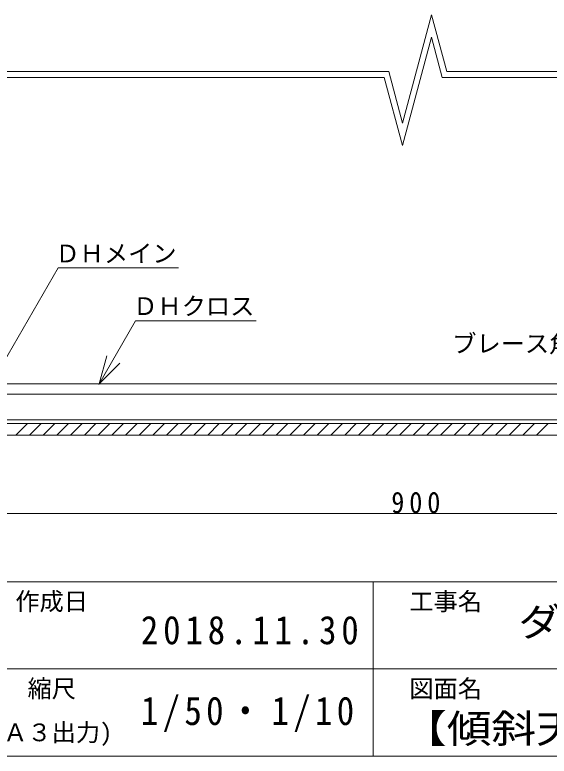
# Model space of a CAD drawing. Units: millimetres at full size, sheet at 1:10; details may follow other scales. Extents: x -2077 to 2023, y -1433 to 1417.
# Drawn here: x -160 to 391, y -1433 to -668 of the extents above; entities that cross this region are included whole.
import ezdxf
from ezdxf.enums import TextEntityAlignment as Align

# ---------------------------------------------------------------- set-up
doc = ezdxf.new("R2010")
doc.units = ezdxf.units.MM
doc.header["$LTSCALE"] = 10
for name, color, linetype, lineweight in [('1-0_断面', 7, 'Continuous', 9), ('1-1_寸法', 7, 'Continuous', 9), ('1-2_文字', 7, 'Continuous', 9), ('F-0_図枠', 7, 'Continuous', 9)]:
    doc.layers.add(name, color=color, linetype=linetype, lineweight=lineweight)
doc.styles.add('ＭＳ ゴシック', font='')
doc.styles.get('ＭＳ ゴシック').set_extended_font_data('MS Gothic')

msp = doc.modelspace()

# ---------------------------------------------------------------- linework, layer by layer
at = {"layer": '1-0_断面'}
for p, q in [((-186.9, -1048.73), (618.4, -1048.73)), ((-196.9, -1059.33), (1613.19, -1059.33)), ((1722.07, -1085.73), (-316.22, -1085.73)), ((1722.07, -1089.73), (-316.22, -1089.73)), ((-159.41, -1101.73), (-147.41, -1089.73)), ((-145.26, -1101.73), (-133.26, -1089.73)), ((-131.12, -1101.73), (-119.12, -1089.73)), ((-116.98, -1101.73), (-104.98, -1089.73)), ((-102.84, -1101.73), (-90.84, -1089.73)), ((-88.69, -1101.73), (-76.69, -1089.73)), ((-74.55, -1101.73), (-62.55, -1089.73)), ((-60.41, -1101.73), (-48.41, -1089.73)), ((-46.27, -1101.73), (-34.27, -1089.73)), ((-32.13, -1101.73), (-20.13, -1089.73)), ((-17.98, -1101.73), (-5.98, -1089.73)), ((-3.84, -1101.73), (8.16, -1089.73)), ((10.3, -1101.73), (22.3, -1089.73)), ((24.44, -1101.73), (36.44, -1089.73)), ((38.58, -1101.73), (50.58, -1089.73)), ((52.73, -1101.73), (64.73, -1089.73)), ((66.87, -1101.73), (78.87, -1089.73)), ((81.01, -1101.73), (93.01, -1089.73)), ((95.15, -1101.73), (107.15, -1089.73)), ((109.3, -1101.73), (121.3, -1089.73)), ((123.44, -1101.73), (135.44, -1089.73)), ((137.58, -1101.73), (149.58, -1089.73)), ((151.72, -1101.73), (163.72, -1089.73)), ((165.86, -1101.73), (177.86, -1089.73)), ((180.01, -1101.73), (192.01, -1089.73)), ((194.15, -1101.73), (206.15, -1089.73)), ((208.29, -1101.73), (220.29, -1089.73)), ((222.43, -1101.73), (234.43, -1089.73)), ((236.57, -1101.73), (248.57, -1089.73)), ((250.72, -1101.73), (262.72, -1089.73)), ((264.86, -1101.73), (276.86, -1089.73)), ((279, -1101.73), (291, -1089.73)), ((293.14, -1101.73), (305.14, -1089.73)), ((307.28, -1101.73), (319.28, -1089.73)), ((321.43, -1101.73), (333.43, -1089.73)), ((335.57, -1101.73), (347.57, -1089.73)), ((349.71, -1101.73), (361.71, -1089.73)), ((363.85, -1101.73), (375.85, -1089.73)), ((378, -1101.73), (390, -1089.73)), ((1722.07, -1101.73), (-316.22, -1101.73))]:
    msp.add_line(p, q, dxfattribs=at)
at = {"layer": '1-1_寸法'}
for p, q in [((269.6, -668.09), (239.7, -779.68)), ((285.3, -726.68), (269.6, -668.09)), ((269.6, -691.27), (239.7, -802.86)), ((280.7, -732.68), (269.6, -691.27)), ((-316.22, -726.68), (225.5, -726.68)), ((-316.22, -732.68), (220.9, -732.68)), ((220.9, -732.68), (239.7, -802.86)), ((239.7, -779.68), (225.5, -726.68)), ((280.7, -732.68), (1130.9, -732.68)), ((285.3, -726.68), (1135.5, -726.68)), ((708.1, -1182.41), (-191.9, -1182.41))]:
    msp.add_line(p, q, dxfattribs=at)
at = {"layer": '1-2_文字'}
for p, q in [((-115.86, -929.09), (-184.53, -1048.03)), ((-115.86, -929.09), (8.47, -929.09)), ((-35.85, -983.87), (-73.71, -1049.44)), ((-35.85, -983.87), (88.48, -983.87)), ((-73.3, -1048.73), (-65.54, -1019.76)), ((-73.3, -1048.73), (-52.09, -1027.52))]:
    msp.add_line(p, q, dxfattribs=at)
at = {"layer": 'F-0_図枠'}
for p, q in [((-2077.43, -1252.82), (2022.57, -1252.82)), ((209.25, -1432.82), (209.25, -1252.82)), ((1362.57, -1342.82), (-197.43, -1342.82)), ((-56.97, -1342.82), (-57.43, -1342.82)), ((-2077.43, -1432.82), (2022.57, -1432.82))]:
    msp.add_line(p, q, dxfattribs=at)

# ---------------------------------------------------------------- texts
at = {"layer": '1-1_寸法', "insert": (228.1, -1182.41), "char_height": 21.99, "attachment_point": 7, "style": 'ＭＳ ゴシック'}
msp.add_mtext('\\T1.38;\\W0.9;900', dxfattribs=at)
at = {"layer": '1-2_文字', "style": 'ＭＳ ゴシック'}
for s, p in [('ＤＨメイン', (-118.55, -928.97)), ('ＤＨクロス', (-38.25, -983.25)), ('ブレース角度60°以下', (291.05, -1021.9))]:
    msp.add_text(s, height=18.33, dxfattribs=at).set_placement(p, align=Align.BOTTOM_LEFT)
at = {"layer": 'F-0_図枠', "style": 'ＭＳ ゴシック'}
for s, p in [('作成日', (-159.93, -1287.82)), ('工事名', (246.75, -1287.82)), ('縮尺', (-147.43, -1377.82)), ('図面名', (246.75, -1377.82)), ('(Ａ３出力)', (-184.93, -1422.95))]:
    msp.add_text(s, height=18.33, dxfattribs=at).set_placement(p, align=Align.BOTTOM_LEFT)
for s, width, p in [('ダイケンハイブリッド天井\u3000標準図〈参考図〉', 1.1, (359.25, -1317.82)), ('【傾斜天井～吊元傾斜】直張仕上・基本軸組300×900', 1.15, (239.45, -1427.82))]:
    msp.add_text(s, height=29.33, dxfattribs=dict(at, width=width)).set_placement(p, align=Align.BOTTOM_LEFT)
at = {"layer": 'F-0_図枠', "char_height": 29.33, "attachment_point": 7, "style": 'ＭＳ ゴシック'}
for s, insert in [('\\T1.28;\\W0.9;2018.11.30', (-30.34, -1317.82)), ('\\T1.25;\\W0.9;1/50・1/10', (-30.34, -1407.82))]:
    msp.add_mtext(s, dxfattribs=dict(at, insert=insert))

doc.saveas('drawing.dxf')
